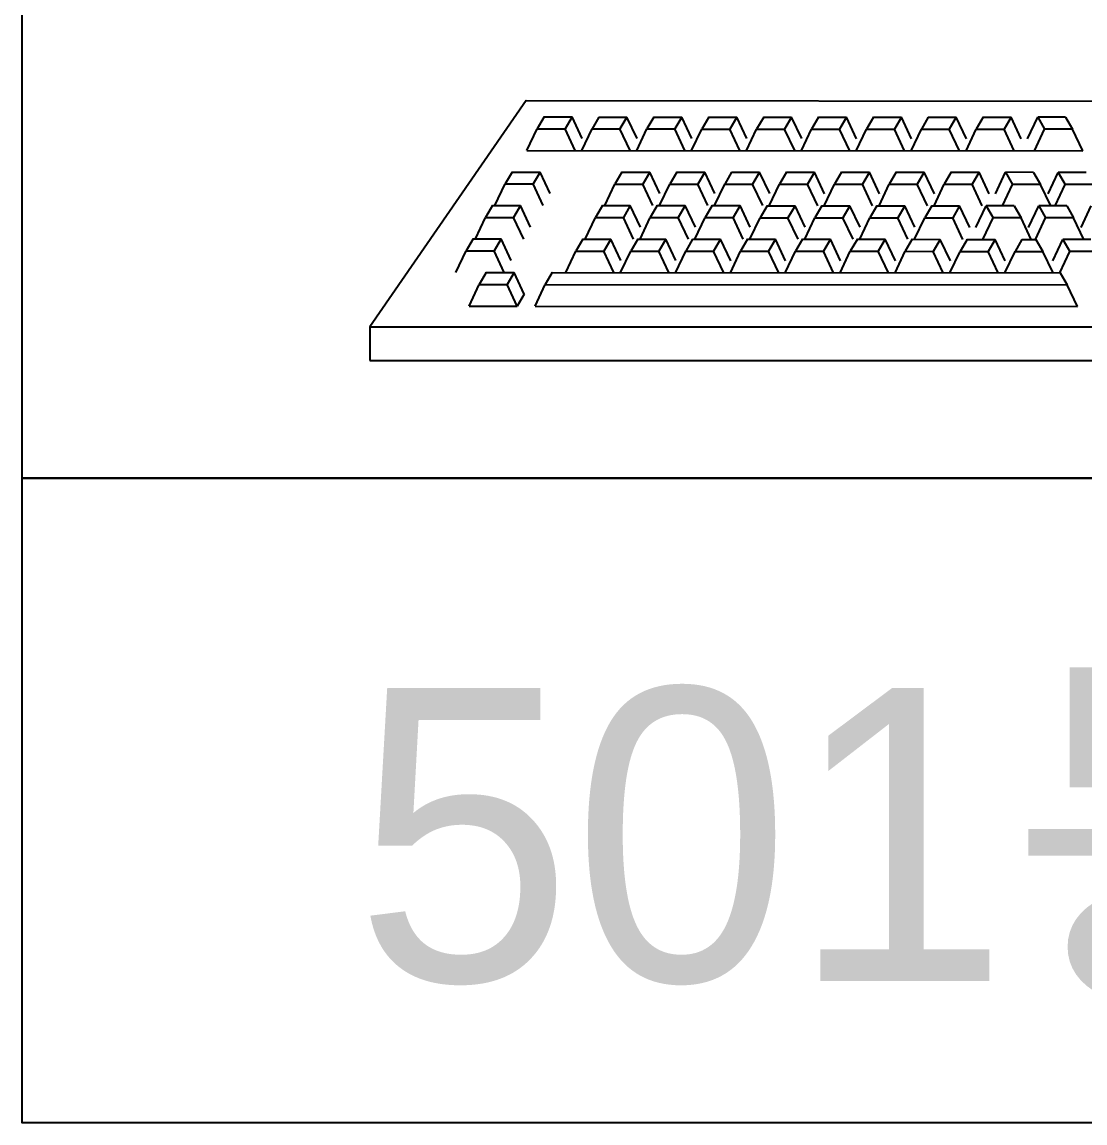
# Model space of a CAD drawing. Header units: millimetres. Extents: x 1282755 to 1285234, y -1758265 to -1757672.
# Drawn here: x 1283840.91 to 1283854.65, y -1757982.32 to -1757968.08 of the extents above; entities that cross this region are included whole.
import ezdxf

# ---------------------------------------------------------------- set-up
doc = ezdxf.new("R2010")
doc.units = ezdxf.units.MM
doc.layers.add('MR', color=7, linetype='Continuous')
doc.styles.add('새굴림', font='NGULIM.TTF')

msp = doc.modelspace()

# ---------------------------------------------------------------- linework, layer by layer
at = {"layer": 'MR', "color": 4}
for p, q in [((1283847.423, -1757969.099), (1283845.401, -1757972.022)), ((1283847.423, -1757969.099), (1283859.851, -1757969.108)), ((1283847.655, -1757969.31), (1283847.565, -1757969.465)), ((1283847.655, -1757969.31), (1283848.017, -1757969.31)), ((1283848.017, -1757969.31), (1283847.927, -1757969.465)), ((1283848.148, -1757969.589), (1283848.017, -1757969.31)), ((1283848.365, -1757969.311), (1283848.275, -1757969.466)), ((1283848.365, -1757969.311), (1283848.726, -1757969.311)), ((1283848.726, -1757969.311), (1283848.636, -1757969.466)), ((1283848.858, -1757969.589), (1283848.726, -1757969.311)), ((1283849.075, -1757969.311), (1283848.984, -1757969.466)), ((1283849.075, -1757969.311), (1283849.436, -1757969.311)), ((1283849.436, -1757969.311), (1283849.346, -1757969.466)), ((1283849.567, -1757969.59), (1283849.436, -1757969.311)), ((1283849.784, -1757969.312), (1283849.694, -1757969.467)), ((1283849.784, -1757969.312), (1283850.145, -1757969.312)), ((1283850.145, -1757969.312), (1283850.055, -1757969.467)), ((1283850.277, -1757969.59), (1283850.145, -1757969.312)), ((1283850.494, -1757969.312), (1283850.403, -1757969.467)), ((1283850.494, -1757969.312), (1283850.855, -1757969.312)), ((1283850.855, -1757969.312), (1283850.765, -1757969.468)), ((1283850.986, -1757969.591), (1283850.855, -1757969.312)), ((1283851.203, -1757969.313), (1283851.113, -1757969.468)), ((1283851.203, -1757969.313), (1283851.564, -1757969.313)), ((1283851.564, -1757969.313), (1283851.474, -1757969.468)), ((1283851.696, -1757969.592), (1283851.564, -1757969.313)), ((1283851.913, -1757969.313), (1283851.822, -1757969.468)), ((1283851.913, -1757969.313), (1283852.274, -1757969.314)), ((1283852.274, -1757969.314), (1283852.184, -1757969.469)), ((1283852.405, -1757969.592), (1283852.274, -1757969.314)), ((1283852.622, -1757969.314), (1283852.532, -1757969.469)), ((1283852.622, -1757969.314), (1283852.983, -1757969.314)), ((1283852.983, -1757969.314), (1283852.893, -1757969.469)), ((1283853.115, -1757969.593), (1283852.983, -1757969.314)), ((1283853.332, -1757969.314), (1283853.242, -1757969.469)), ((1283853.332, -1757969.314), (1283853.693, -1757969.315)), ((1283853.693, -1757969.315), (1283853.603, -1757969.47)), ((1283853.824, -1757969.593), (1283853.693, -1757969.315)), ((1283853.904, -1757969.593), (1283854.036, -1757969.315)), ((1283854.036, -1757969.315), (1283854.126, -1757969.47)), ((1283854.397, -1757969.315), (1283854.036, -1757969.315)), ((1283854.397, -1757969.315), (1283854.487, -1757969.47)), ((1283847.434, -1757969.743), (1283847.565, -1757969.465)), ((1283847.565, -1757969.465), (1283847.927, -1757969.465)), ((1283848.058, -1757969.744), (1283847.927, -1757969.465)), ((1283848.143, -1757969.744), (1283848.275, -1757969.466)), ((1283848.275, -1757969.466), (1283848.636, -1757969.466)), ((1283848.767, -1757969.744), (1283848.636, -1757969.466)), ((1283848.853, -1757969.744), (1283848.984, -1757969.466)), ((1283848.984, -1757969.466), (1283849.346, -1757969.466)), ((1283849.477, -1757969.745), (1283849.346, -1757969.466)), ((1283849.562, -1757969.745), (1283849.694, -1757969.467)), ((1283849.694, -1757969.467), (1283850.055, -1757969.467)), ((1283850.186, -1757969.745), (1283850.055, -1757969.467)), ((1283850.272, -1757969.746), (1283850.403, -1757969.467)), ((1283850.403, -1757969.467), (1283850.765, -1757969.468)), ((1283850.896, -1757969.746), (1283850.765, -1757969.468)), ((1283850.981, -1757969.746), (1283851.113, -1757969.468)), ((1283851.113, -1757969.468), (1283851.474, -1757969.468)), ((1283851.606, -1757969.747), (1283851.474, -1757969.468)), ((1283851.691, -1757969.747), (1283851.822, -1757969.468)), ((1283851.822, -1757969.468), (1283852.184, -1757969.469)), ((1283852.315, -1757969.747), (1283852.184, -1757969.469)), ((1283852.4, -1757969.747), (1283852.532, -1757969.469)), ((1283852.532, -1757969.469), (1283852.893, -1757969.469)), ((1283853.025, -1757969.748), (1283852.893, -1757969.469)), ((1283853.11, -1757969.748), (1283853.242, -1757969.469)), ((1283853.242, -1757969.469), (1283853.603, -1757969.47)), ((1283853.734, -1757969.748), (1283853.603, -1757969.47)), ((1283853.994, -1757969.748), (1283854.126, -1757969.47)), ((1283854.487, -1757969.47), (1283854.126, -1757969.47)), ((1283854.618, -1757969.749), (1283854.487, -1757969.47)), ((1283847.434, -1757969.743), (1283854.618, -1757969.749)), ((1283847.242, -1757970.022), (1283847.152, -1757970.177)), ((1283847.242, -1757970.022), (1283847.603, -1757970.022)), ((1283847.603, -1757970.022), (1283847.513, -1757970.177)), ((1283847.734, -1757970.3), (1283847.603, -1757970.022)), ((1283848.661, -1757970.023), (1283848.571, -1757970.178)), ((1283848.661, -1757970.023), (1283849.022, -1757970.023)), ((1283849.022, -1757970.023), (1283848.932, -1757970.178)), ((1283849.153, -1757970.301), (1283849.022, -1757970.023)), ((1283849.37, -1757970.023), (1283849.28, -1757970.178)), ((1283849.37, -1757970.023), (1283849.732, -1757970.023)), ((1283849.732, -1757970.023), (1283849.641, -1757970.178)), ((1283849.863, -1757970.302), (1283849.732, -1757970.023)), ((1283850.08, -1757970.024), (1283849.99, -1757970.179)), ((1283850.08, -1757970.024), (1283850.441, -1757970.024)), ((1283850.441, -1757970.024), (1283850.351, -1757970.179)), ((1283850.572, -1757970.302), (1283850.441, -1757970.024)), ((1283850.789, -1757970.024), (1283850.699, -1757970.179)), ((1283850.789, -1757970.024), (1283851.151, -1757970.025)), ((1283851.151, -1757970.025), (1283851.06, -1757970.18)), ((1283851.282, -1757970.303), (1283851.151, -1757970.025)), ((1283851.499, -1757970.025), (1283851.409, -1757970.18)), ((1283851.499, -1757970.025), (1283851.86, -1757970.025)), ((1283851.86, -1757970.025), (1283851.77, -1757970.18)), ((1283851.991, -1757970.304), (1283851.86, -1757970.025)), ((1283852.208, -1757970.025), (1283852.118, -1757970.18)), ((1283852.208, -1757970.025), (1283852.57, -1757970.026)), ((1283852.57, -1757970.026), (1283852.479, -1757970.181)), ((1283852.701, -1757970.304), (1283852.57, -1757970.026)), ((1283852.918, -1757970.026), (1283852.828, -1757970.181)), ((1283852.918, -1757970.026), (1283853.279, -1757970.026)), ((1283853.279, -1757970.026), (1283853.189, -1757970.181)), ((1283853.41, -1757970.305), (1283853.279, -1757970.026)), ((1283853.49, -1757970.305), (1283853.622, -1757970.026)), ((1283853.622, -1757970.026), (1283853.712, -1757970.182)), ((1283853.983, -1757970.027), (1283853.622, -1757970.026)), ((1283853.983, -1757970.027), (1283854.073, -1757970.182)), ((1283854.17, -1757970.305), (1283854.301, -1757970.027)), ((1283854.301, -1757970.027), (1283854.391, -1757970.182)), ((1283854.663, -1757970.027), (1283854.301, -1757970.027)), ((1283847.02, -1757970.455), (1283847.152, -1757970.177)), ((1283847.152, -1757970.177), (1283847.513, -1757970.177)), ((1283847.644, -1757970.455), (1283847.513, -1757970.177)), ((1283848.439, -1757970.456), (1283848.571, -1757970.178)), ((1283848.571, -1757970.178), (1283848.932, -1757970.178)), ((1283849.063, -1757970.456), (1283848.932, -1757970.178)), ((1283849.148, -1757970.456), (1283849.28, -1757970.178)), ((1283849.28, -1757970.178), (1283849.641, -1757970.178)), ((1283849.773, -1757970.457), (1283849.641, -1757970.178)), ((1283849.858, -1757970.457), (1283849.99, -1757970.179)), ((1283849.99, -1757970.179), (1283850.351, -1757970.179)), ((1283850.482, -1757970.457), (1283850.351, -1757970.179)), ((1283850.567, -1757970.458), (1283850.699, -1757970.179)), ((1283850.699, -1757970.179), (1283851.06, -1757970.18)), ((1283851.192, -1757970.458), (1283851.06, -1757970.18)), ((1283851.277, -1757970.458), (1283851.409, -1757970.18)), ((1283851.409, -1757970.18), (1283851.77, -1757970.18)), ((1283851.901, -1757970.459), (1283851.77, -1757970.18)), ((1283851.986, -1757970.459), (1283852.118, -1757970.18)), ((1283852.118, -1757970.18), (1283852.479, -1757970.181)), ((1283852.611, -1757970.459), (1283852.479, -1757970.181)), ((1283852.696, -1757970.459), (1283852.828, -1757970.181)), ((1283852.828, -1757970.181), (1283853.189, -1757970.181)), ((1283853.32, -1757970.46), (1283853.189, -1757970.181)), ((1283853.58, -1757970.46), (1283853.712, -1757970.182)), ((1283854.073, -1757970.182), (1283853.712, -1757970.182)), ((1283854.204, -1757970.46), (1283854.073, -1757970.182)), ((1283854.26, -1757970.46), (1283854.391, -1757970.182)), ((1283854.753, -1757970.182), (1283854.391, -1757970.182)), ((1283846.99, -1757970.455), (1283846.9, -1757970.61)), ((1283846.99, -1757970.455), (1283847.351, -1757970.455)), ((1283847.351, -1757970.455), (1283847.261, -1757970.61)), ((1283847.482, -1757970.734), (1283847.351, -1757970.455)), ((1283848.409, -1757970.456), (1283848.319, -1757970.611)), ((1283848.409, -1757970.456), (1283848.77, -1757970.456)), ((1283848.77, -1757970.456), (1283848.68, -1757970.611)), ((1283848.901, -1757970.735), (1283848.77, -1757970.456)), ((1283849.118, -1757970.456), (1283849.028, -1757970.611)), ((1283849.118, -1757970.456), (1283849.48, -1757970.457)), ((1283849.48, -1757970.457), (1283849.389, -1757970.612)), ((1283849.611, -1757970.735), (1283849.48, -1757970.457)), ((1283849.828, -1757970.457), (1283849.738, -1757970.612)), ((1283849.828, -1757970.457), (1283850.189, -1757970.457)), ((1283850.189, -1757970.457), (1283850.099, -1757970.612)), ((1283850.32, -1757970.736), (1283850.189, -1757970.457)), ((1283850.537, -1757970.458), (1283850.447, -1757970.613)), ((1283850.537, -1757970.458), (1283850.899, -1757970.458)), ((1283850.899, -1757970.458), (1283850.808, -1757970.613)), ((1283851.03, -1757970.736), (1283850.899, -1757970.458)), ((1283851.247, -1757970.458), (1283851.157, -1757970.613)), ((1283851.247, -1757970.458), (1283851.608, -1757970.458)), ((1283851.608, -1757970.458), (1283851.518, -1757970.613)), ((1283851.74, -1757970.737), (1283851.608, -1757970.458)), ((1283851.956, -1757970.459), (1283851.866, -1757970.614)), ((1283851.956, -1757970.459), (1283852.318, -1757970.459)), ((1283852.318, -1757970.459), (1283852.228, -1757970.614)), ((1283852.449, -1757970.737), (1283852.318, -1757970.459)), ((1283852.666, -1757970.459), (1283852.576, -1757970.614)), ((1283852.666, -1757970.459), (1283853.027, -1757970.459)), ((1283853.027, -1757970.459), (1283852.937, -1757970.614)), ((1283853.159, -1757970.738), (1283853.027, -1757970.459)), ((1283853.238, -1757970.738), (1283853.37, -1757970.46)), ((1283853.731, -1757970.46), (1283853.37, -1757970.46)), ((1283853.37, -1757970.46), (1283853.46, -1757970.615)), ((1283853.731, -1757970.46), (1283853.821, -1757970.615)), ((1283853.918, -1757970.738), (1283854.049, -1757970.46)), ((1283854.411, -1757970.46), (1283854.049, -1757970.46)), ((1283854.049, -1757970.46), (1283854.139, -1757970.615)), ((1283854.411, -1757970.46), (1283854.501, -1757970.616)), ((1283854.597, -1757970.739), (1283854.729, -1757970.461)), ((1283846.768, -1757970.888), (1283846.9, -1757970.61)), ((1283846.9, -1757970.61), (1283847.261, -1757970.61)), ((1283847.392, -1757970.889), (1283847.261, -1757970.61)), ((1283848.187, -1757970.889), (1283848.319, -1757970.611)), ((1283848.319, -1757970.611), (1283848.68, -1757970.611)), ((1283848.811, -1757970.89), (1283848.68, -1757970.611)), ((1283848.896, -1757970.89), (1283849.028, -1757970.611)), ((1283849.028, -1757970.611), (1283849.389, -1757970.612)), ((1283849.521, -1757970.89), (1283849.389, -1757970.612)), ((1283849.606, -1757970.89), (1283849.738, -1757970.612)), ((1283849.738, -1757970.612), (1283850.099, -1757970.612)), ((1283850.23, -1757970.891), (1283850.099, -1757970.612)), ((1283850.315, -1757970.891), (1283850.447, -1757970.613)), ((1283850.447, -1757970.613), (1283850.808, -1757970.613)), ((1283850.94, -1757970.891), (1283850.808, -1757970.613)), ((1283851.025, -1757970.891), (1283851.157, -1757970.613)), ((1283851.157, -1757970.613), (1283851.518, -1757970.613)), ((1283851.649, -1757970.892), (1283851.518, -1757970.613)), ((1283851.735, -1757970.892), (1283851.866, -1757970.614)), ((1283851.866, -1757970.614), (1283852.228, -1757970.614)), ((1283852.359, -1757970.892), (1283852.228, -1757970.614)), ((1283852.444, -1757970.892), (1283852.576, -1757970.614)), ((1283852.576, -1757970.614), (1283852.937, -1757970.614)), ((1283853.068, -1757970.893), (1283852.937, -1757970.614)), ((1283853.328, -1757970.893), (1283853.46, -1757970.615)), ((1283853.821, -1757970.615), (1283853.46, -1757970.615)), ((1283853.952, -1757970.894), (1283853.821, -1757970.615)), ((1283854.008, -1757970.894), (1283854.139, -1757970.615)), ((1283854.501, -1757970.616), (1283854.139, -1757970.615)), ((1283854.632, -1757970.894), (1283854.501, -1757970.616)), ((1283846.738, -1757970.888), (1283846.648, -1757971.043)), ((1283846.738, -1757970.888), (1283847.099, -1757970.888)), ((1283847.099, -1757970.888), (1283847.009, -1757971.043)), ((1283847.23, -1757971.167), (1283847.099, -1757970.888)), ((1283848.157, -1757970.889), (1283848.067, -1757971.044)), ((1283848.157, -1757970.889), (1283848.518, -1757970.889)), ((1283848.518, -1757970.889), (1283848.428, -1757971.044)), ((1283848.649, -1757971.168), (1283848.518, -1757970.889)), ((1283848.866, -1757970.89), (1283848.776, -1757971.045)), ((1283848.866, -1757970.89), (1283849.228, -1757970.89)), ((1283849.228, -1757970.89), (1283849.137, -1757971.045)), ((1283849.359, -1757971.168), (1283849.228, -1757970.89)), ((1283849.576, -1757970.89), (1283849.486, -1757971.045)), ((1283849.576, -1757970.89), (1283849.937, -1757970.891)), ((1283849.937, -1757970.891), (1283849.847, -1757971.046)), ((1283850.069, -1757971.169), (1283849.937, -1757970.891)), ((1283850.285, -1757970.891), (1283850.195, -1757971.046)), ((1283850.285, -1757970.891), (1283850.647, -1757970.891)), ((1283850.647, -1757970.891), (1283850.557, -1757971.046)), ((1283850.778, -1757971.17), (1283850.647, -1757970.891)), ((1283850.995, -1757970.891), (1283850.905, -1757971.046)), ((1283850.995, -1757970.891), (1283851.356, -1757970.892)), ((1283851.356, -1757970.892), (1283851.266, -1757971.047)), ((1283851.488, -1757971.17), (1283851.356, -1757970.892)), ((1283851.705, -1757970.892), (1283851.614, -1757971.047)), ((1283851.705, -1757970.892), (1283852.066, -1757970.892)), ((1283852.066, -1757970.892), (1283851.976, -1757971.047)), ((1283852.197, -1757971.171), (1283852.066, -1757970.892)), ((1283852.414, -1757970.892), (1283852.324, -1757971.047)), ((1283852.414, -1757970.892), (1283852.775, -1757970.893)), ((1283852.775, -1757970.893), (1283852.685, -1757971.048)), ((1283852.907, -1757971.171), (1283852.775, -1757970.893)), ((1283853.124, -1757970.893), (1283853.033, -1757971.048)), ((1283853.124, -1757970.893), (1283853.485, -1757970.893)), ((1283853.485, -1757970.893), (1283853.395, -1757971.048)), ((1283853.616, -1757971.172), (1283853.485, -1757970.893)), ((1283853.833, -1757970.893), (1283853.743, -1757971.049)), ((1283853.833, -1757970.893), (1283854.014, -1757970.894)), ((1283854.014, -1757970.894), (1283854.104, -1757971.049)), ((1283854.231, -1757971.172), (1283854.363, -1757970.894)), ((1283854.363, -1757970.894), (1283854.452, -1757971.049)), ((1283854.724, -1757970.894), (1283854.363, -1757970.894)), ((1283846.516, -1757971.321), (1283846.648, -1757971.043)), ((1283846.648, -1757971.043), (1283847.009, -1757971.043)), ((1283847.14, -1757971.322), (1283847.009, -1757971.043)), ((1283847.935, -1757971.322), (1283848.067, -1757971.044)), ((1283848.067, -1757971.044), (1283848.428, -1757971.044)), ((1283848.559, -1757971.323), (1283848.428, -1757971.044)), ((1283848.644, -1757971.323), (1283848.776, -1757971.045)), ((1283848.776, -1757971.045), (1283849.137, -1757971.045)), ((1283849.269, -1757971.323), (1283849.137, -1757971.045)), ((1283849.354, -1757971.324), (1283849.486, -1757971.045)), ((1283849.486, -1757971.045), (1283849.847, -1757971.046)), ((1283849.978, -1757971.324), (1283849.847, -1757971.046)), ((1283850.064, -1757971.324), (1283850.195, -1757971.046)), ((1283850.195, -1757971.046), (1283850.557, -1757971.046)), ((1283850.688, -1757971.325), (1283850.557, -1757971.046)), ((1283850.773, -1757971.325), (1283850.905, -1757971.046)), ((1283850.905, -1757971.046), (1283851.266, -1757971.047)), ((1283851.397, -1757971.325), (1283851.266, -1757971.047)), ((1283851.483, -1757971.325), (1283851.614, -1757971.047)), ((1283851.614, -1757971.047), (1283851.976, -1757971.047)), ((1283852.107, -1757971.326), (1283851.976, -1757971.047)), ((1283852.192, -1757971.326), (1283852.324, -1757971.047)), ((1283852.324, -1757971.047), (1283852.685, -1757971.048)), ((1283852.816, -1757971.326), (1283852.685, -1757971.048)), ((1283852.902, -1757971.326), (1283853.033, -1757971.048)), ((1283853.033, -1757971.048), (1283853.395, -1757971.048)), ((1283853.526, -1757971.327), (1283853.395, -1757971.048)), ((1283853.611, -1757971.327), (1283853.743, -1757971.049)), ((1283853.743, -1757971.049), (1283854.104, -1757971.049)), ((1283854.236, -1757971.327), (1283854.104, -1757971.049)), ((1283854.321, -1757971.327), (1283854.452, -1757971.049)), ((1283854.814, -1757971.049), (1283854.452, -1757971.049)), ((1283846.906, -1757971.322), (1283846.816, -1757971.477)), ((1283846.906, -1757971.322), (1283847.268, -1757971.322)), ((1283846.924, -1757971.322), (1283847.009, -1757971.322)), ((1283847.268, -1757971.322), (1283847.178, -1757971.477)), ((1283847.399, -1757971.6), (1283847.268, -1757971.322)), ((1283847.76, -1757971.322), (1283847.67, -1757971.477)), ((1283847.76, -1757971.322), (1283854.327, -1757971.327)), ((1283854.327, -1757971.327), (1283854.417, -1757971.482)), ((1283846.685, -1757971.755), (1283846.816, -1757971.477)), ((1283846.816, -1757971.477), (1283847.178, -1757971.477)), ((1283847.309, -1757971.755), (1283847.178, -1757971.477)), ((1283847.539, -1757971.756), (1283847.67, -1757971.477)), ((1283847.67, -1757971.477), (1283854.417, -1757971.482)), ((1283854.549, -1757971.761), (1283854.417, -1757971.482)), ((1283847.399, -1757971.6), (1283847.309, -1757971.755)), ((1283846.685, -1757971.755), (1283847.309, -1757971.755)), ((1283847.539, -1757971.756), (1283854.549, -1757971.761)), ((1283845.401, -1757972.022), (1283862.407, -1757972.022)), ((1283845.401, -1757972.022), (1283845.401, -1757972.458)), ((1283845.401, -1757972.458), (1283862.407, -1757972.458))]:
    msp.add_line(p, q, dxfattribs=at)
msp.add_lwpolyline([(1283840.907, -1757948.036), (1283882.124, -1757948.036), (1283882.124, -1757973.98), (1283840.907, -1757973.98), (1283840.907, -1757948.036), (1283840.907, -1757948.036)], dxfattribs=at)
at = {"layer": 'MR', "color": 7}
msp.add_lwpolyline([(1283840.907, -1757973.98), (1283882.124, -1757973.98), (1283882.124, -1757982.315), (1283840.907, -1757982.315)], close=True, dxfattribs=at)

# ---------------------------------------------------------------- texts
at = {"layer": 'MR', "color": 2, "style": '새굴림'}
msp.add_text('501동 경비실', height=3.7878, dxfattribs=at).set_placement((1283845.207, -1757980.482))

doc.saveas('drawing.dxf')
